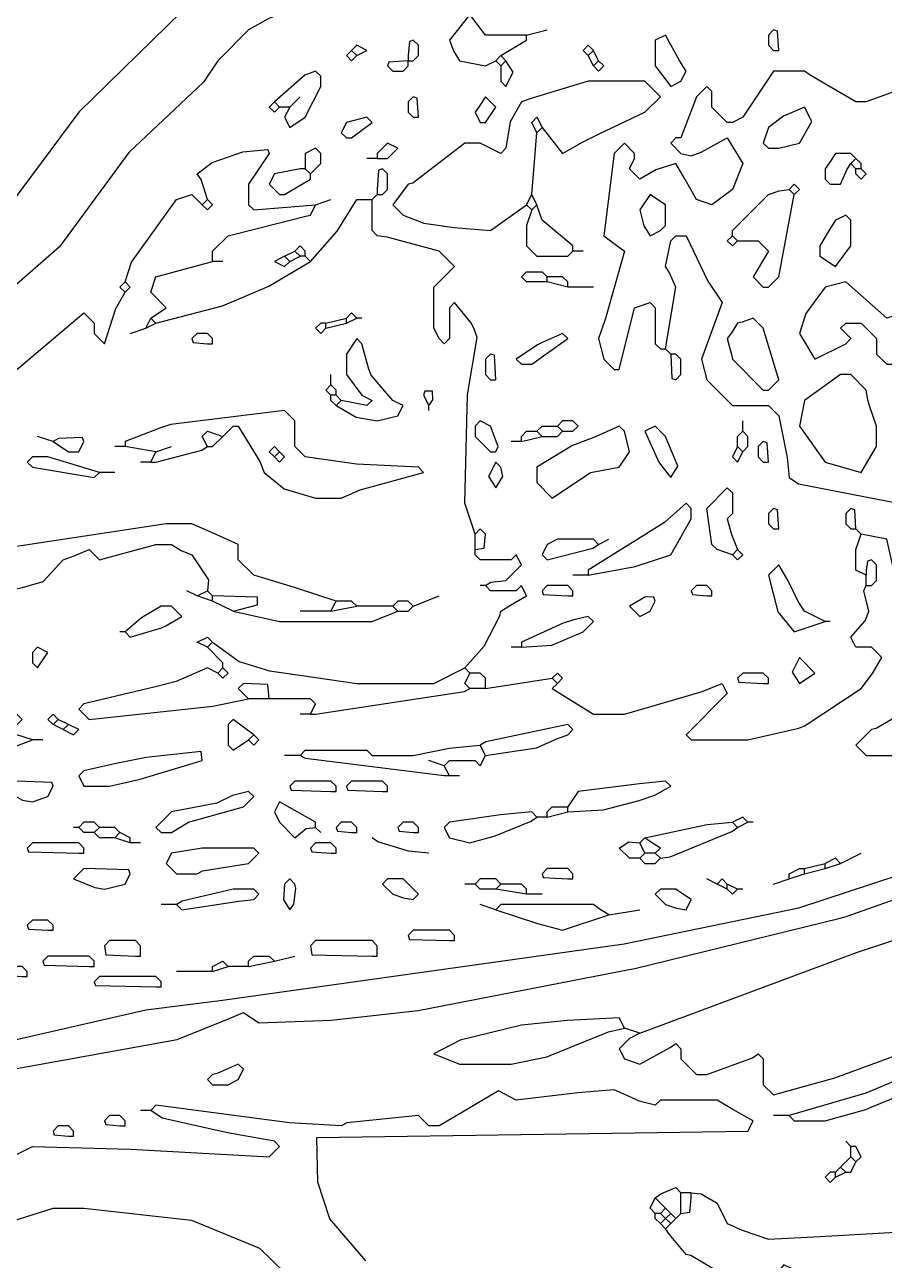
# Model space of a CAD drawing. Extents: x 0.25 to 2.48, y 0.03 to 1.97.
# Drawn here: x 1.259 to 1.683, y 0.739 to 1.349 of the extents above; entities that cross this region are included whole.
import ezdxf

# ---------------------------------------------------------------- set-up
doc = ezdxf.new("R2010")
doc.units = 0
doc.layers.get('0').update_dxf_attribs({"linetype": 'CONTINUOUS'})

msp = doc.modelspace()

# ---------------------------------------------------------------- linework, layer by layer
at = {"color": 7, "linetype": 'CONTINUOUS'}
for points in [[(1.707388, 1.671066), (1.651, 1.60528), (1.64338, 1.59766), (1.630426, 1.590548), (1.488831, 1.490394), (1.37668, 1.39954), (1.376094, 1.397391), (1.36144, 1.37668), (1.350823, 1.36967), (1.28524, 1.30556), (1.252806, 1.261989), (1.00838, 1.04648)], [(1.731648, 1.649035), (1.6637, 1.57226), (1.599809, 1.529666), (1.579489, 1.516966), (1.5367, 1.48844), (1.51892, 1.46812), (1.513586, 1.466088), (1.506611, 1.462454), (1.4351, 1.40716), (1.4351, 1.40462), (1.4097, 1.38684), (1.397, 1.37414), (1.3843, 1.35382), (1.378966, 1.351788), (1.36906, 1.3462), (1.35382, 1.33096), (1.34681, 1.320343), (1.31003, 1.285697), (1.27569, 1.239063), (1.117209, 1.100406), (1.04342, 1.036945), (0.990991, 0.982394)], [(1.50622, 1.34366), (1.4859, 1.34366), (1.47828, 1.35382), (1.46812, 1.34112), (1.470152, 1.335786), (1.4732, 1.33096), (1.4859, 1.32842), (1.49098, 1.33096)], [(1.49352, 1.3335), (1.50622, 1.34112), (1.50622, 1.34366)], [(1.50622, 1.34366), (1.51638, 1.3462)], [(1.57734, 1.31826), (1.58242, 1.3208), (1.58496, 1.32588), (1.581912, 1.330706), (1.5748, 1.34366), (1.56972, 1.34112), (1.56972, 1.32842), (1.57734, 1.31826)], [(1.63068, 1.33604), (1.630045, 1.345565), (1.62814, 1.3462), (1.6256, 1.34366), (1.6256, 1.33858), (1.62814, 1.33604), (1.63068, 1.33604)], [(1.41986, 1.33604), (1.41732, 1.3335), (1.41986, 1.33096), (1.4224, 1.3335)], [(1.4224, 1.3335), (1.42748, 1.33604), (1.4224, 1.33858), (1.41986, 1.33604)], [(1.4224, 1.3335), (1.41986, 1.33604)], [(1.4478, 1.33096), (1.45034, 1.33096), (1.45288, 1.3335), (1.45288, 1.33858), (1.45034, 1.34112), (1.448435, 1.340485), (1.4478, 1.3335), (1.4478, 1.33096)], [(1.5367, 1.3335), (1.53416, 1.33604), (1.5367, 1.33858), (1.53924, 1.33604)], [(1.5367, 1.3335), (1.53924, 1.33604)], [(1.54178, 1.33096), (1.53924, 1.33604)], [(1.4478, 1.33096), (1.438275, 1.330325), (1.43764, 1.32842), (1.44018, 1.32588), (1.44526, 1.32588), (1.4478, 1.32842), (1.4478, 1.33096)], [(1.49098, 1.33096), (1.49352, 1.3335)], [(1.49352, 1.32842), (1.49098, 1.33096)], [(1.49606, 1.33096), (1.49352, 1.3335)], [(1.49352, 1.32842), (1.49606, 1.33096)], [(1.49352, 1.32842), (1.49352, 1.3208), (1.49606, 1.31826), (1.499616, 1.325372), (1.49606, 1.33096)], [(1.53924, 1.32842), (1.5367, 1.3335)], [(1.53924, 1.32842), (1.54178, 1.33096)], [(1.53924, 1.32842), (1.54178, 1.32588), (1.54432, 1.32842), (1.54178, 1.33096)], [(1.38938, 1.3081), (1.38684, 1.30302), (1.38938, 1.29794), (1.397, 1.30302), (1.40462, 1.31826), (1.40462, 1.32334), (1.40208, 1.32588), (1.396746, 1.323848), (1.38176, 1.31064)], [(1.7018, 1.3208), (1.67386, 1.31064), (1.66878, 1.31064), (1.646174, 1.323848), (1.64338, 1.32588), (1.62814, 1.32588), (1.6129, 1.30302), (1.60782, 1.30048), (1.60528, 1.30048), (1.59766, 1.3081), (1.59766, 1.31572), (1.59512, 1.31826), (1.59004, 1.31318), (1.58242, 1.29286), (1.57988, 1.29286), (1.57734, 1.29032), (1.58242, 1.28524), (1.5875, 1.28397), (1.592326, 1.285748), (1.60528, 1.29286), (1.6129, 1.28016), (1.60782, 1.26746), (1.59766, 1.25984), (1.59004, 1.26238), (1.584452, 1.272286), (1.57988, 1.28016), (1.569974, 1.277112), (1.5621, 1.27254), (1.55702, 1.27762), (1.55956, 1.2827), (1.55956, 1.28524), (1.55448, 1.29032), (1.5494, 1.28524), (1.54432, 1.2446), (1.55448, 1.23698), (1.545216, 1.203736), (1.54178, 1.1938), (1.54432, 1.18364), (1.5494, 1.17856), (1.55194, 1.17856), (1.55956, 1.20904), (1.56718, 1.21158), (1.56972, 1.20904), (1.56972, 1.19126), (1.57226, 1.18872), (1.5748, 1.18872)], [(1.51384, 1.29794), (1.524, 1.28524), (1.533906, 1.290828), (1.542034, 1.294892), (1.56464, 1.30556), (1.57226, 1.31318), (1.56464, 1.3208), (1.5367, 1.3208), (1.509014, 1.312418), (1.50368, 1.31064), (1.498092, 1.300734), (1.49606, 1.28778), (1.49352, 1.28524), (1.48336, 1.29032), (1.47574, 1.29032), (1.450086, 1.270508), (1.4478, 1.27), (1.44018, 1.25984), (1.44526, 1.25476), (1.455572, 1.250747), (1.470508, 1.248613), (1.48844, 1.24714), (1.50622, 1.25984)], [(1.38938, 1.3081), (1.39446, 1.31318)], [(1.45288, 1.30302), (1.452245, 1.312545), (1.45034, 1.31318), (1.4478, 1.31064), (1.4478, 1.30556), (1.45034, 1.30302), (1.45288, 1.30302)], [(1.4859, 1.30048), (1.49098, 1.3081), (1.4859, 1.31318), (1.482852, 1.308354), (1.48082, 1.30556), (1.48336, 1.30048), (1.4859, 1.30048)], [(1.38176, 1.31064), (1.37922, 1.3081), (1.38176, 1.30556), (1.3843, 1.3081)], [(1.3843, 1.3081), (1.38176, 1.31064)], [(1.38938, 1.3081), (1.3843, 1.3081)], [(1.63068, 1.28778), (1.64084, 1.29032), (1.646936, 1.300988), (1.64338, 1.3081), (1.632966, 1.303528), (1.6256, 1.29794), (1.62306, 1.29032), (1.6256, 1.28778), (1.63068, 1.28778)], [(1.41986, 1.29286), (1.43002, 1.30048), (1.42748, 1.30302), (1.41732, 1.30048), (1.41478, 1.2954), (1.41732, 1.29286), (1.41986, 1.29286)], [(1.5113, 1.2954), (1.50876, 1.30048), (1.5113, 1.30302), (1.51384, 1.29794)], [(1.50876, 1.26492), (1.5113, 1.2954)], [(1.5113, 1.2954), (1.51384, 1.29794)], [(1.34874, 1.26238), (1.345692, 1.272286), (1.34366, 1.27508), (1.351026, 1.280668), (1.366266, 1.286002), (1.378585, 1.287145), (1.37922, 1.28524), (1.36906, 1.27), (1.36906, 1.25984), (1.3716, 1.2573), (1.40208, 1.25984)], [(1.39954, 1.27508), (1.40462, 1.28016), (1.40462, 1.28524), (1.40208, 1.28778), (1.397, 1.28524), (1.397, 1.27762)], [(1.43256, 1.2827), (1.4351, 1.2827), (1.43764, 1.2827), (1.44272, 1.28778), (1.43764, 1.29032), (1.43256, 1.28524), (1.43256, 1.2827)], [(1.43256, 1.2827), (1.42748, 1.2827)], [(1.66878, 1.2827), (1.66624, 1.28524), (1.65862, 1.28524), (1.655572, 1.280414), (1.65354, 1.27762), (1.65354, 1.27254), (1.65608, 1.27), (1.66116, 1.27), (1.664462, 1.277366), (1.66624, 1.28016)], [(1.66624, 1.28016), (1.66878, 1.2827)], [(1.67132, 1.28016), (1.66878, 1.2827)], [(1.397, 1.27762), (1.39446, 1.27762), (1.38176, 1.27508), (1.37922, 1.27), (1.3843, 1.26492), (1.38684, 1.26492), (1.39954, 1.27254), (1.39954, 1.27508)], [(1.39954, 1.27508), (1.397, 1.27762)], [(1.43256, 1.26492), (1.4351, 1.26492), (1.43764, 1.26746), (1.43764, 1.27508), (1.4351, 1.27762), (1.433195, 1.276985), (1.43256, 1.26746), (1.43256, 1.26492)], [(1.66878, 1.27762), (1.66624, 1.28016)], [(1.67132, 1.27762), (1.66878, 1.27762)], [(1.66878, 1.27508), (1.66878, 1.27762)], [(1.66878, 1.27508), (1.67132, 1.27254), (1.67386, 1.27508), (1.67132, 1.27762)], [(1.67132, 1.27762), (1.67132, 1.28016)], [(1.6383, 1.26492), (1.64084, 1.26746), (1.6383, 1.27), (1.63576, 1.26746)], [(1.3081, 1.22174), (1.311226, 1.231509), (1.3335, 1.26238), (1.34112, 1.26492), (1.3462, 1.25984)], [(1.43002, 1.26238), (1.43256, 1.26492)], [(1.50622, 1.25984), (1.50876, 1.26492)], [(1.5113, 1.25984), (1.50876, 1.26492)], [(1.56718, 1.2446), (1.57226, 1.24714), (1.5748, 1.24968), (1.5748, 1.25984), (1.569974, 1.262888), (1.56718, 1.26492), (1.5621, 1.2573), (1.564132, 1.249426), (1.56718, 1.2446)], [(1.60782, 1.2446), (1.60782, 1.24714), (1.6256, 1.26492), (1.630934, 1.266698), (1.63576, 1.26746)], [(1.61036, 1.24206), (1.62052, 1.24206), (1.6256, 1.23698), (1.61798, 1.22428), (1.62306, 1.2192), (1.6256, 1.2192), (1.63068, 1.22428), (1.6383, 1.26492)], [(1.6383, 1.26492), (1.63576, 1.26746)], [(1.3462, 1.25984), (1.34874, 1.26238)], [(1.3462, 1.25984), (1.34874, 1.2573), (1.35128, 1.25984), (1.34874, 1.26238)], [(1.35128, 1.2319), (1.35128, 1.23444), (1.35128, 1.23698), (1.3589, 1.2446), (1.397254, 1.254252), (1.39954, 1.25476), (1.40208, 1.25984)], [(1.39954, 1.2319), (1.412748, 1.246886), (1.4224, 1.26238), (1.43002, 1.26238)], [(1.40208, 1.25984), (1.4097, 1.26238)], [(1.48082, 1.09728), (1.47574, 1.11252), (1.477148, 1.165973), (1.481836, 1.194308), (1.480312, 1.198626), (1.478788, 1.201674), (1.47066, 1.21158), (1.46812, 1.20904), (1.46812, 1.1938), (1.46558, 1.19126), (1.46304, 1.1938), (1.4605, 1.19888), (1.4605, 1.2192), (1.47066, 1.22936), (1.46304, 1.23698), (1.437386, 1.243838), (1.43256, 1.2446), (1.43002, 1.24714), (1.43002, 1.26238)], [(1.50876, 1.2573), (1.50622, 1.25984)], [(1.50876, 1.2573), (1.50622, 1.24968), (1.50622, 1.23952), (1.5113, 1.23444), (1.52654, 1.23444), (1.52908, 1.23698)], [(1.50876, 1.2573), (1.5113, 1.25984)], [(1.52908, 1.23698), (1.52908, 1.23952), (1.51384, 1.25222), (1.5113, 1.25984)], [(1.65862, 1.22936), (1.66624, 1.23952), (1.66624, 1.25222), (1.6637, 1.25476), (1.65862, 1.25222), (1.655572, 1.247394), (1.651, 1.23952), (1.651, 1.23444), (1.65862, 1.22936)], [(1.5748, 1.18872), (1.57988, 1.2192), (1.576578, 1.226566), (1.5748, 1.22936), (1.57734, 1.24206), (1.57988, 1.2446), (1.58496, 1.2446), (1.595706, 1.222131), (1.60274, 1.21158), (1.59258, 1.18364), (1.59512, 1.17348), (1.60782, 1.16078), (1.6256, 1.16078), (1.63068, 1.1557), (1.634783, 1.135185), (1.63576, 1.12522), (1.640449, 1.122094), (1.693926, 1.111758)], [(1.60782, 1.2446), (1.60528, 1.24206), (1.60782, 1.23952), (1.61036, 1.24206)], [(1.61036, 1.24206), (1.60782, 1.2446)], [(1.397, 1.23698), (1.39446, 1.23952), (1.39192, 1.23698)], [(1.38684, 1.23444), (1.38176, 1.2319), (1.38684, 1.22936), (1.38938, 1.2319)], [(1.38684, 1.23444), (1.39192, 1.23698)], [(1.38938, 1.2319), (1.38684, 1.23444)], [(1.38938, 1.2319), (1.39446, 1.23444)], [(1.39446, 1.23444), (1.39192, 1.23698)], [(1.397, 1.23444), (1.39446, 1.23444)], [(1.397, 1.23444), (1.397, 1.23698)], [(1.39954, 1.2319), (1.397, 1.23444)], [(1.53416, 1.23698), (1.52908, 1.23698)], [(1.3208, 1.20396), (1.32842, 1.20904), (1.3208, 1.21666), (1.32334, 1.22428), (1.35128, 1.2319)], [(1.32334, 1.20142), (1.356136, 1.209936), (1.378966, 1.219708), (1.39954, 1.2319)], [(1.35636, 1.2319), (1.35128, 1.2319)], [(1.51638, 1.22174), (1.50622, 1.22174), (1.50368, 1.22428), (1.50622, 1.22682), (1.51384, 1.22682), (1.51638, 1.22428)], [(1.3081, 1.21666), (1.30556, 1.2192), (1.3081, 1.22174)], [(1.3081, 1.21666), (1.31064, 1.2192), (1.3081, 1.22174)], [(1.51638, 1.22174), (1.51638, 1.22428)], [(1.52654, 1.2192), (1.52654, 1.22174), (1.524, 1.22428), (1.51638, 1.22428)], [(1.52654, 1.2192), (1.51638, 1.22174)], [(1.6891, 1.1811), (1.699036, 1.184536), (1.71196, 1.19126), (1.7145, 1.20142), (1.70688, 1.21158), (1.701546, 1.209548), (1.68402, 1.20396), (1.6637, 1.22174), (1.65354, 1.2192), (1.643966, 1.206109), (1.64084, 1.19634), (1.64846, 1.18364), (1.6637, 1.19126), (1.66624, 1.1938), (1.66116, 1.19888), (1.6637, 1.20142), (1.67132, 1.20142), (1.67894, 1.1938), (1.67894, 1.18618), (1.68402, 1.1811), (1.6891, 1.1811)], [(1.07442, 1.00838), (1.07696, 1.00838), (1.09982, 1.03124), (1.119632, 1.056894), (1.120648, 1.058926), (1.12522, 1.0668), (1.130554, 1.068832), (1.13792, 1.07188), (1.17602, 1.11252), (1.22988, 1.157615), (1.28778, 1.2065), (1.29286, 1.20142), (1.29286, 1.19634), (1.29794, 1.19126), (1.303606, 1.208649), (1.3081, 1.21666)], [(1.53924, 1.2192), (1.52654, 1.2192)], [(1.31826, 1.19888), (1.3208, 1.20396)], [(1.32334, 1.20142), (1.3208, 1.20396)], [(1.40716, 1.20142), (1.41732, 1.20396)], [(1.4224, 1.20396), (1.41986, 1.2065), (1.41732, 1.20396)], [(1.41732, 1.20142), (1.41732, 1.20396)], [(1.41732, 1.20142), (1.4224, 1.20396)], [(1.42494, 1.20396), (1.4224, 1.20396)], [(1.6256, 1.1684), (1.63068, 1.17348), (1.62306, 1.19888), (1.61798, 1.20396), (1.612646, 1.201928), (1.61036, 1.20142), (1.607312, 1.196594), (1.60528, 1.1938), (1.607312, 1.185926), (1.60782, 1.18364), (1.62306, 1.1684), (1.6256, 1.1684)], [(1.31064, 1.19634), (1.31826, 1.19888)], [(1.31826, 1.19888), (1.32334, 1.20142)], [(1.35128, 1.19126), (1.35128, 1.1938), (1.34874, 1.19634), (1.34366, 1.19634), (1.34112, 1.1938), (1.341755, 1.191895), (1.34874, 1.19126), (1.35128, 1.19126)], [(1.40716, 1.20142), (1.40462, 1.20142), (1.40208, 1.19888), (1.40462, 1.19634), (1.40716, 1.19888)], [(1.40716, 1.19888), (1.40716, 1.20142)], [(1.40716, 1.19888), (1.41732, 1.20142)], [(1.50876, 1.1811), (1.52654, 1.1938), (1.524, 1.19634), (1.513586, 1.191768), (1.511554, 1.190752), (1.50114, 1.18364), (1.50368, 1.1811), (1.50876, 1.1811)], [(1.41224, 1.16078), (1.422146, 1.154938), (1.43256, 1.15316), (1.44272, 1.1557), (1.44526, 1.16078), (1.44018, 1.16332), (1.429512, 1.175766), (1.428376, 1.178784), (1.42494, 1.19126), (1.4224, 1.1938), (1.41732, 1.18618), (1.41732, 1.17602), (1.42494, 1.16586), (1.43002, 1.16332), (1.42748, 1.16078), (1.41478, 1.16332)], [(1.49098, 1.17348), (1.490345, 1.185545), (1.48844, 1.18618), (1.4859, 1.18364), (1.4859, 1.17602), (1.48844, 1.17348), (1.49098, 1.17348)], [(1.57734, 1.18618), (1.5748, 1.18872)], [(1.57734, 1.18618), (1.577975, 1.174115), (1.57988, 1.17348), (1.58242, 1.17602), (1.58242, 1.18364), (1.57988, 1.18618), (1.57734, 1.18618)], [(1.4097, 1.17094), (1.4097, 1.17602)], [(1.67132, 1.12776), (1.67894, 1.14046), (1.67894, 1.15062), (1.675504, 1.160556), (1.674622, 1.163574), (1.67386, 1.1684), (1.66624, 1.17602), (1.66116, 1.17602), (1.64338, 1.16332), (1.64084, 1.15062), (1.65354, 1.13284), (1.67132, 1.12776)], [(1.4097, 1.16586), (1.40716, 1.1684), (1.4097, 1.17094)], [(1.41224, 1.1684), (1.4097, 1.17094)], [(1.41224, 1.16586), (1.4097, 1.16586)], [(1.4097, 1.16332), (1.4097, 1.16586)], [(1.41224, 1.16586), (1.41224, 1.1684)], [(1.41478, 1.16332), (1.41224, 1.16586)], [(1.45796, 1.16078), (1.459992, 1.163574), (1.459865, 1.167765), (1.456055, 1.167765), (1.45542, 1.16586), (1.45796, 1.16078)], [(1.41224, 1.16078), (1.4097, 1.16332)], [(1.41224, 1.16078), (1.41478, 1.16332)], [(1.45796, 1.15824), (1.45796, 1.16078)], [(1.35636, 1.14554), (1.36144, 1.15062), (1.36398, 1.15062), (1.374648, 1.133094), (1.37668, 1.12776), (1.386586, 1.119632), (1.40208, 1.11506), (1.41478, 1.11506), (1.424178, 1.119124), (1.45542, 1.12776), (1.45288, 1.1303), (1.422248, 1.131773), (1.397, 1.13538), (1.39192, 1.14046), (1.39192, 1.15316), (1.38684, 1.15824), (1.330706, 1.151382), (1.326134, 1.149858), (1.3081, 1.143), (1.3081, 1.14046)], [(1.49098, 1.13792), (1.49225, 1.14046), (1.48844, 1.15062), (1.48336, 1.15316), (1.48082, 1.15062), (1.48082, 1.14554), (1.48844, 1.13792), (1.49098, 1.13792)], [(1.524, 1.14808), (1.52908, 1.14808), (1.53162, 1.15062), (1.52908, 1.15316), (1.524, 1.15316), (1.52146, 1.15062)], [(1.6129, 1.14808), (1.6129, 1.15316)], [(1.34874, 1.14046), (1.3462, 1.14554), (1.34874, 1.14808), (1.35636, 1.14554)], [(1.50368, 1.143), (1.50368, 1.14554), (1.50622, 1.14808), (1.5113, 1.14808)], [(1.5113, 1.14808), (1.51384, 1.15062), (1.52146, 1.15062)], [(1.51892, 1.11506), (1.537751, 1.127672), (1.55194, 1.1303), (1.55702, 1.13792), (1.55448, 1.14808), (1.55194, 1.15062), (1.539494, 1.145032), (1.528826, 1.140968), (1.5113, 1.1303), (1.5113, 1.12268), (1.51892, 1.11506)], [(1.51384, 1.14554), (1.5113, 1.14808)], [(1.51384, 1.14554), (1.52146, 1.14554), (1.524, 1.14808)], [(1.524, 1.14808), (1.52146, 1.15062)], [(1.57734, 1.12522), (1.580896, 1.130808), (1.5748, 1.14554), (1.56972, 1.15062), (1.56464, 1.14808), (1.571674, 1.132449), (1.57734, 1.12522)], [(1.61036, 1.14046), (1.61036, 1.14554), (1.6129, 1.14808)], [(1.6129, 1.13792), (1.61544, 1.14046), (1.61544, 1.14554), (1.6129, 1.14808)], [(1.27254, 1.143), (1.26492, 1.14554)], [(1.27254, 1.143), (1.28016, 1.13792), (1.28524, 1.13792), (1.28778, 1.143), (1.287145, 1.144905), (1.275275, 1.144563), (1.27254, 1.143)], [(1.34874, 1.14046), (1.35128, 1.14046), (1.35636, 1.14554)], [(1.50368, 1.143), (1.4986, 1.143)], [(1.50368, 1.143), (1.51384, 1.14554)], [(1.6256, 1.13284), (1.624965, 1.142365), (1.62306, 1.143), (1.62052, 1.14046), (1.62052, 1.13538), (1.62306, 1.13284), (1.6256, 1.13284)], [(1.2954, 1.12776), (1.27, 1.13538), (1.26238, 1.13538), (1.25984, 1.13284), (1.26238, 1.1303), (1.29286, 1.12522), (1.2954, 1.12776)], [(1.3081, 1.14046), (1.30302, 1.14046)], [(1.32334, 1.13792), (1.3081, 1.14046)], [(1.3208, 1.13284), (1.32334, 1.13284), (1.345946, 1.138682), (1.34874, 1.14046)], [(1.3208, 1.13284), (1.32334, 1.13792)], [(1.32334, 1.13792), (1.33096, 1.14046)], [(1.38176, 1.13538), (1.37922, 1.13792), (1.38176, 1.14046), (1.3843, 1.13792)], [(1.38176, 1.13538), (1.3843, 1.13792)], [(1.38176, 1.13538), (1.3843, 1.13284), (1.38684, 1.13538), (1.3843, 1.13792)], [(1.61036, 1.14046), (1.60782, 1.13538), (1.61036, 1.13284), (1.6129, 1.13792)], [(1.6129, 1.13792), (1.61036, 1.14046)], [(1.3208, 1.13284), (1.31572, 1.13284)], [(1.49098, 1.12014), (1.494536, 1.125728), (1.49352, 1.1303), (1.49098, 1.13284), (1.487424, 1.125728), (1.49098, 1.12014)], [(1.30302, 1.12776), (1.2954, 1.12776)], [(1.60782, 1.08712), (1.6002, 1.08966), (1.59766, 1.0922), (1.59512, 1.10998), (1.60528, 1.12014), (1.60782, 1.1176), (1.60782, 1.10744), (1.60528, 1.1049), (1.607312, 1.097026), (1.61036, 1.08966)], [(1.5367, 1.07696), (1.559814, 1.081278), (1.57734, 1.08712), (1.5875, 1.1049), (1.5875, 1.10998), (1.58496, 1.11252), (1.574304, 1.10298), (1.5367, 1.0795), (1.5367, 1.07696)], [(1.41224, 1.06426), (1.391696, 1.070984), (1.3716, 1.07696), (1.36398, 1.08458), (1.36398, 1.0922), (1.356614, 1.095502), (1.351534, 1.097788), (1.34112, 1.10236), (1.32842, 1.10236), (1.237059, 1.08848), (1.2065, 1.08712), (1.19126, 1.1049), (1.18618, 1.10236), (1.18364, 1.09728)], [(1.63068, 1.09982), (1.630045, 1.109345), (1.62814, 1.10998), (1.6256, 1.10744), (1.6256, 1.10236), (1.62814, 1.09982), (1.63068, 1.09982)], [(1.66878, 1.09982), (1.668145, 1.109345), (1.66624, 1.10998), (1.6637, 1.10744), (1.6637, 1.10236), (1.66624, 1.09982), (1.66878, 1.09982)], [(1.48082, 1.08966), (1.485265, 1.090295), (1.4859, 1.09728), (1.48336, 1.09982), (1.48082, 1.09728)], [(1.67132, 1.09728), (1.66878, 1.09982)], [(1.21412, 1.06426), (1.21666, 1.06172), (1.22682, 1.06172), (1.23952, 1.06934), (1.23952, 1.07442), (1.24206, 1.07696), (1.24968, 1.06934), (1.257524, 1.070984), (1.267714, 1.073912), (1.27762, 1.08458), (1.282954, 1.086612), (1.29032, 1.08966), (1.2954, 1.08458), (1.32334, 1.0922), (1.33096, 1.0922), (1.335786, 1.089152), (1.34112, 1.08712), (1.349248, 1.074674), (1.34874, 1.06934)], [(1.48082, 1.08966), (1.48082, 1.09728)], [(1.54178, 1.0922), (1.53924, 1.09474), (1.52146, 1.09474), (1.51638, 1.0922), (1.51384, 1.08712), (1.51638, 1.08458), (1.538986, 1.090422), (1.54178, 1.0922)], [(1.54178, 1.0922), (1.54686, 1.09474)], [(1.67386, 1.07696), (1.66878, 1.0795), (1.66878, 1.08966), (1.67132, 1.09728)], [(1.69926, 1.04648), (1.69672, 1.04648), (1.693672, 1.051306), (1.68402, 1.09474), (1.67132, 1.09728)], [(1.48082, 1.08712), (1.48082, 1.08966)], [(1.4859, 1.07188), (1.488664, 1.073524), (1.49606, 1.07442), (1.50368, 1.08204), (1.50114, 1.08712), (1.4986, 1.08458), (1.48336, 1.08458), (1.48082, 1.08712)], [(1.60782, 1.08712), (1.61036, 1.08966)], [(1.60782, 1.08712), (1.61036, 1.08458), (1.6129, 1.08712), (1.61036, 1.08966)], [(1.65354, 1.0541), (1.64338, 1.05918), (1.640332, 1.064006), (1.635252, 1.074166), (1.63068, 1.08204), (1.6256, 1.07696), (1.630172, 1.058926), (1.6383, 1.04902), (1.65354, 1.0541)], [(1.67386, 1.07188), (1.6764, 1.07188), (1.67894, 1.07442), (1.67894, 1.08204), (1.6764, 1.08458), (1.674495, 1.083945), (1.67386, 1.0795), (1.67386, 1.07696)], [(1.5367, 1.07696), (1.52908, 1.07696)], [(1.67386, 1.07188), (1.67386, 1.07696)], [(1.34366, 1.0668), (1.33858, 1.06934)], [(1.34366, 1.0668), (1.34874, 1.06934)], [(1.35128, 1.0668), (1.34874, 1.06934)], [(1.47574, 1.03124), (1.48528, 1.041896), (1.493012, 1.056894), (1.49352, 1.05918), (1.498346, 1.062228), (1.50622, 1.0668), (1.50368, 1.07188), (1.50114, 1.06934), (1.48844, 1.06934), (1.4859, 1.07188)], [(1.4859, 1.07188), (1.48336, 1.07188)], [(1.52908, 1.0668), (1.52908, 1.06934), (1.52654, 1.07188), (1.51638, 1.07188), (1.51384, 1.06934), (1.514475, 1.067435), (1.52654, 1.0668), (1.52908, 1.0668)], [(1.52146, 1.02362), (1.51892, 1.02108), (1.53924, 1.00838), (1.55448, 1.00838), (1.592356, 1.019436), (1.60274, 1.02362), (1.60528, 1.01854), (1.58496, 0.99822), (1.5875, 0.99568), (1.61544, 0.99568), (1.640586, 1.001522), (1.643634, 1.002792), (1.67132, 1.02108), (1.676908, 1.028446), (1.68148, 1.03632), (1.6764, 1.0414), (1.66878, 1.0414), (1.66624, 1.04648), (1.67325, 1.054557), (1.67513, 1.05918), (1.67259, 1.06934), (1.67386, 1.07188)], [(1.59766, 1.0668), (1.59766, 1.06934), (1.59512, 1.07188), (1.59004, 1.07188), (1.5875, 1.06934), (1.588135, 1.067435), (1.59512, 1.0668), (1.59766, 1.0668)], [(1.3081, 1.04902), (1.31064, 1.04648), (1.326134, 1.051052), (1.328166, 1.052068), (1.33604, 1.05664), (1.33096, 1.06172), (1.32588, 1.06172), (1.316177, 1.05603), (1.3081, 1.04902)], [(1.35128, 1.06426), (1.34366, 1.0668)], [(1.35128, 1.06426), (1.35128, 1.0668)], [(1.36144, 1.05918), (1.373505, 1.062355), (1.373505, 1.066165), (1.35128, 1.0668)], [(1.36144, 1.05918), (1.35128, 1.06426)], [(1.4097, 1.05918), (1.41224, 1.06426)], [(1.4097, 1.05918), (1.4224, 1.06172)], [(1.4224, 1.06172), (1.41986, 1.06426), (1.41224, 1.06426)], [(1.44018, 1.06172), (1.4224, 1.06172)], [(1.45034, 1.06172), (1.4478, 1.06426), (1.44272, 1.06426), (1.44018, 1.06172)], [(1.44272, 1.05918), (1.44018, 1.06172)], [(1.44272, 1.05918), (1.4478, 1.05918), (1.45034, 1.06172)], [(1.45034, 1.06172), (1.46304, 1.0668)], [(1.5621, 1.05664), (1.56718, 1.05918), (1.56972, 1.06426), (1.569085, 1.066165), (1.564894, 1.066292), (1.55702, 1.06172), (1.5621, 1.05664)], [(1.36144, 1.05918), (1.3843, 1.0541), (1.43002, 1.0541), (1.44272, 1.05918)], [(1.4097, 1.05918), (1.39446, 1.05918)], [(1.50368, 1.0414), (1.518748, 1.04243), (1.53416, 1.04902), (1.53924, 1.0541), (1.5367, 1.05664), (1.528826, 1.054862), (1.524254, 1.053338), (1.50368, 1.04394), (1.50368, 1.0414)], [(1.65608, 1.0541), (1.65354, 1.0541)], [(1.3081, 1.04902), (1.30556, 1.04902)], [(1.34874, 1.0414), (1.34366, 1.04394), (1.34874, 1.04648), (1.35128, 1.04394)], [(1.34874, 1.0414), (1.35128, 1.04394)], [(1.35128, 1.04394), (1.364476, 1.0344), (1.379372, 1.029767), (1.394308, 1.027633), (1.4224, 1.02362), (1.4605, 1.02362), (1.47574, 1.03124)], [(1.26492, 1.03124), (1.27, 1.03886), (1.26492, 1.0414), (1.26238, 1.03886), (1.26238, 1.03378), (1.26492, 1.03124)], [(1.35636, 1.03124), (1.35636, 1.03378), (1.34874, 1.0414)], [(1.50368, 1.0414), (1.4986, 1.0414)], [(1.35382, 1.0287), (1.34874, 1.03124), (1.333276, 1.024516), (1.323116, 1.021976), (1.28778, 1.01346), (1.28524, 1.01092), (1.29032, 1.00584), (1.351432, 1.012393), (1.36906, 1.016)], [(1.35382, 1.0287), (1.35636, 1.03124)], [(1.35382, 1.0287), (1.35636, 1.02616), (1.3589, 1.0287), (1.35636, 1.03124)], [(1.47828, 1.0287), (1.47574, 1.03124)], [(1.64084, 1.02362), (1.64846, 1.0287), (1.64084, 1.03632), (1.637284, 1.029208), (1.64084, 1.02362)], [(1.47828, 1.02108), (1.47574, 1.02362), (1.47828, 1.0287)], [(1.4859, 1.02108), (1.4859, 1.02616), (1.48336, 1.0287), (1.47828, 1.0287)], [(1.4859, 1.02108), (1.51892, 1.02616)], [(1.52146, 1.02362), (1.524, 1.02616), (1.52146, 1.0287), (1.51892, 1.02616)], [(1.52146, 1.02362), (1.51892, 1.02616)], [(1.6256, 1.02362), (1.6256, 1.02616), (1.62306, 1.0287), (1.6129, 1.0287), (1.61036, 1.02616), (1.610995, 1.024255), (1.62306, 1.02362), (1.6256, 1.02362)], [(1.69164, 0.98806), (1.709674, 1.000252), (1.72974, 1.00838), (1.740408, 1.020826), (1.74244, 1.02362), (1.7399, 1.02616), (1.7272, 1.02616), (1.717264, 1.022724), (1.707271, 1.017954), (1.678686, 1.001268), (1.6764, 1.00076), (1.66878, 0.99314), (1.67386, 0.98806), (1.69164, 0.98806)], [(1.37922, 1.016), (1.378585, 1.022985), (1.36652, 1.02362), (1.36398, 1.02108), (1.36906, 1.016)], [(1.39954, 1.00838), (1.40208, 1.00838), (1.475568, 1.01957), (1.47828, 1.02108)], [(1.4859, 1.02108), (1.47828, 1.02108)], [(1.37922, 1.016), (1.36906, 1.016)], [(1.39954, 1.00838), (1.40208, 1.01346), (1.39954, 1.016), (1.37922, 1.016)], [(1.26238, 0.99568), (1.25476, 0.99822), (1.25222, 1.00076), (1.2573, 1.00584), (1.25476, 1.00838), (1.246916, 1.006736), (1.239744, 1.004944), (1.22936, 1.00076), (1.22936, 0.99822)], [(1.27254, 1.0033), (1.27, 1.00584), (1.27254, 1.00838), (1.27508, 1.00584)], [(1.39954, 1.00838), (1.39446, 1.00838)], [(1.27254, 1.0033), (1.27508, 1.00584)], [(1.27762, 1.00076), (1.27254, 1.0033)], [(1.28016, 1.0033), (1.27508, 1.00584)], [(1.27762, 1.00076), (1.28016, 1.0033)], [(1.27762, 1.00076), (1.2827, 0.99822), (1.28524, 1.00076), (1.28016, 1.0033)], [(1.3716, 0.99822), (1.36144, 1.00584), (1.3589, 1.0033), (1.3589, 0.99314), (1.36144, 0.9906), (1.36906, 0.99568)], [(1.4859, 0.98806), (1.511187, 0.991732), (1.521206, 0.996188), (1.52654, 0.99822), (1.52908, 1.00076), (1.52654, 1.0033), (1.486124, 0.994784), (1.48336, 0.99314)], [(1.22936, 0.99822), (1.23698, 0.99822), (1.23952, 0.99314), (1.23698, 0.9906), (1.24206, 0.98806), (1.26238, 0.99568)], [(1.26746, 0.99568), (1.26238, 0.99568)], [(1.36906, 0.99568), (1.3716, 0.99822)], [(1.36906, 0.99568), (1.3716, 0.99314), (1.37414, 0.99568), (1.3716, 0.99822)], [(1.30048, 0.97282), (1.315548, 0.97639), (1.3462, 0.98552), (1.345565, 0.989965), (1.318432, 0.98703), (1.302796, 0.983876), (1.28778, 0.98044), (1.28524, 0.9779), (1.28778, 0.97282), (1.30048, 0.97282)], [(1.39446, 0.98806), (1.397, 0.9906), (1.42748, 0.9906), (1.43002, 0.98806), (1.45034, 0.98806), (1.467968, 0.991667), (1.48336, 0.99314)], [(1.4859, 0.98806), (1.48336, 0.99314)], [(1.39446, 0.98806), (1.38684, 0.98806)], [(1.46812, 0.9779), (1.46558, 0.9779), (1.397172, 0.98655), (1.39446, 0.98806)], [(1.46558, 0.98298), (1.45796, 0.98552)], [(1.46558, 0.98298), (1.46812, 0.98552), (1.48082, 0.98552), (1.48336, 0.98298), (1.4859, 0.98806)], [(1.46812, 0.9779), (1.46558, 0.98298)], [(1.4732, 0.9779), (1.46812, 0.9779)], [(1.5621, 0.8509), (1.669034, 0.890778), (1.703883, 0.90231), (1.712417, 0.90871), (1.735074, 0.921512), (1.78308, 0.9525), (1.79324, 0.9779)], [(1.26238, 0.9652), (1.27, 0.96774), (1.27254, 0.97282), (1.271905, 0.974725), (1.25476, 0.97536), (1.24968, 0.97028), (1.257554, 0.965962), (1.26238, 0.9652)], [(1.33096, 0.94996), (1.339314, 0.955133), (1.36652, 0.96266), (1.3716, 0.96774), (1.36906, 0.97028), (1.361186, 0.968248), (1.353402, 0.964543), (1.33096, 0.96012), (1.32334, 0.9525), (1.32588, 0.94996), (1.33096, 0.94996)], [(1.41224, 0.97028), (1.41224, 0.97282), (1.4097, 0.97536), (1.39192, 0.97536), (1.38938, 0.97282), (1.390015, 0.970915), (1.4097, 0.97028), (1.41224, 0.97028)], [(1.43764, 0.97028), (1.43764, 0.97282), (1.4351, 0.97536), (1.41986, 0.97536), (1.41732, 0.97282), (1.417955, 0.970915), (1.4351, 0.97028), (1.43764, 0.97028)], [(1.52654, 0.96012), (1.544168, 0.961187), (1.561846, 0.965708), (1.569466, 0.968502), (1.57734, 0.97282), (1.5748, 0.97536), (1.561976, 0.973935), (1.53162, 0.97028), (1.52654, 0.96266)], [(1.40208, 0.95504), (1.3843, 0.9652), (1.38176, 0.96012), (1.3843, 0.95504), (1.39192, 0.94742), (1.397391, 0.951914), (1.40208, 0.9525)], [(1.5113, 0.95758), (1.50876, 0.96012), (1.493396, 0.958695), (1.46812, 0.95504), (1.46558, 0.9525), (1.46812, 0.94742), (1.47828, 0.94488), (1.490785, 0.948397), (1.508506, 0.955548), (1.5113, 0.95758)], [(1.51638, 0.95758), (1.5113, 0.95758)], [(1.51638, 0.95758), (1.51638, 0.96012), (1.51892, 0.96266), (1.52654, 0.96266)], [(1.51638, 0.95758), (1.52654, 0.96012)], [(1.52654, 0.96012), (1.52654, 0.96266)], [(1.61544, 0.95504), (1.6129, 0.95758), (1.60782, 0.95504)], [(1.28524, 0.9525), (1.2827, 0.9525)], [(1.2954, 0.9525), (1.29286, 0.95504), (1.28778, 0.95504), (1.28524, 0.9525)], [(1.29286, 0.94996), (1.28778, 0.94996), (1.28524, 0.9525)], [(1.29286, 0.94996), (1.2954, 0.9525)], [(1.30556, 0.94996), (1.30302, 0.9525), (1.2954, 0.9525)], [(1.40208, 0.9525), (1.40208, 0.95504)], [(1.40462, 0.94996), (1.40208, 0.9525)], [(1.4224, 0.94996), (1.4224, 0.9525), (1.41986, 0.95504), (1.41478, 0.95504), (1.41224, 0.9525), (1.412875, 0.950595), (1.41986, 0.94996), (1.4224, 0.94996)], [(1.45288, 0.94996), (1.45288, 0.9525), (1.45034, 0.95504), (1.44526, 0.95504), (1.44272, 0.9525), (1.443355, 0.950595), (1.45034, 0.94996), (1.45288, 0.94996)], [(1.56464, 0.94742), (1.595292, 0.95401), (1.60782, 0.95504)], [(1.57226, 0.93726), (1.577086, 0.938022), (1.607566, 0.950468), (1.61036, 0.9525)], [(1.61036, 0.9525), (1.60782, 0.95504)], [(1.61036, 0.9525), (1.61544, 0.95504)], [(1.61798, 0.95504), (1.61544, 0.95504)], [(1.15316, 0.81026), (1.206246, 0.833628), (1.239296, 0.844176), (1.249456, 0.846716), (1.318397, 0.862506), (1.356223, 0.867234), (1.554308, 0.89511), (1.640645, 0.912837), (1.701546, 0.932942), (1.7526, 0.94996)], [(1.1557, 0.80772), (1.168146, 0.811022), (1.216832, 0.82701), (1.244428, 0.83161), (1.333754, 0.847852), (1.359154, 0.858012), (1.36652, 0.86106), (1.37414, 0.85598), (1.409813, 0.857388), (1.452743, 0.862154), (1.556825, 0.882357), (1.559732, 0.88289), (1.660936, 0.907676), (1.663954, 0.908558), (1.696466, 0.919988), (1.699514, 0.921512), (1.752346, 0.945388), (1.75514, 0.94742)], [(1.30302, 0.94742), (1.2954, 0.94742), (1.29286, 0.94996)], [(1.30302, 0.94742), (1.30556, 0.94996)], [(1.31064, 0.94488), (1.30302, 0.94742)], [(1.31064, 0.94488), (1.31064, 0.94742), (1.30556, 0.94996)], [(1.45796, 0.9398), (1.447995, 0.940777), (1.432814, 0.945388), (1.43002, 0.94742)], [(1.5621, 0.93726), (1.55702, 0.93726), (1.55194, 0.94234), (1.556766, 0.945388), (1.5621, 0.94488)], [(1.5621, 0.94488), (1.56464, 0.94742)], [(1.56972, 0.9398), (1.57226, 0.94234), (1.567434, 0.945388), (1.56464, 0.94742)], [(1.28778, 0.9398), (1.28778, 0.94234), (1.28524, 0.94488), (1.26238, 0.94488), (1.25984, 0.94234), (1.260475, 0.940435), (1.28524, 0.9398), (1.28778, 0.9398)], [(1.31572, 0.94488), (1.31064, 0.94488)], [(1.34366, 0.92964), (1.346352, 0.931113), (1.36906, 0.93472), (1.37414, 0.9398), (1.3716, 0.94234), (1.3462, 0.94234), (1.33096, 0.9398), (1.32842, 0.93472), (1.3335, 0.92964), (1.34366, 0.92964)], [(1.41224, 0.9398), (1.41224, 0.94234), (1.4097, 0.94488), (1.40208, 0.94488), (1.39954, 0.94234), (1.400175, 0.940435), (1.4097, 0.9398), (1.41224, 0.9398)], [(1.56464, 0.9398), (1.5621, 0.94488)], [(1.5621, 0.93726), (1.56464, 0.9398)], [(1.56972, 0.9398), (1.56464, 0.9398)], [(1.57226, 0.93726), (1.56972, 0.9398)], [(1.66116, 0.93472), (1.67132, 0.9398)], [(1.5621, 0.93726), (1.56464, 0.93472), (1.56972, 0.93472), (1.57226, 0.93726)], [(1.64338, 0.93218), (1.65354, 0.93472)], [(1.66116, 0.93472), (1.65862, 0.93726), (1.65354, 0.93472)], [(1.65354, 0.93218), (1.65354, 0.93472)], [(1.65354, 0.93218), (1.66116, 0.93472)], [(1.29794, 0.92202), (1.3081, 0.92456), (1.31064, 0.92964), (1.310005, 0.931545), (1.28778, 0.93218), (1.2827, 0.9271), (1.293114, 0.922782), (1.29794, 0.92202)], [(1.38938, 0.91186), (1.391412, 0.914654), (1.392428, 0.922274), (1.39192, 0.92456), (1.38938, 0.9271), (1.38684, 0.92456), (1.386332, 0.916686), (1.38938, 0.91186)], [(1.45034, 0.91694), (1.45288, 0.91948), (1.44526, 0.9271), (1.43764, 0.9271), (1.4351, 0.92456), (1.44018, 0.91948), (1.445514, 0.917702), (1.45034, 0.91694)], [(1.49352, 0.92456), (1.49098, 0.9271), (1.48336, 0.9271), (1.48082, 0.92456)], [(1.52908, 0.9271), (1.52908, 0.92964), (1.52654, 0.93218), (1.51638, 0.93218), (1.51384, 0.92964), (1.514475, 0.927735), (1.52654, 0.9271), (1.52908, 0.9271)], [(1.6002, 0.92456), (1.59512, 0.9271)], [(1.60528, 0.92456), (1.60274, 0.9271), (1.6002, 0.92456)], [(1.62814, 0.92456), (1.63576, 0.9271)], [(1.63576, 0.9271), (1.63576, 0.92964), (1.64084, 0.93218), (1.64338, 0.93218)], [(1.63576, 0.9271), (1.64338, 0.92964)], [(1.64338, 0.92964), (1.64338, 0.93218)], [(1.64338, 0.92964), (1.65354, 0.93218)], [(1.3335, 0.9144), (1.33604, 0.91186), (1.364204, 0.916044), (1.3716, 0.91694), (1.37414, 0.91948), (1.3716, 0.92202), (1.36144, 0.92202), (1.336264, 0.916044), (1.3335, 0.9144)], [(1.48082, 0.92456), (1.47574, 0.92456)], [(1.49098, 0.92202), (1.48336, 0.92202), (1.48082, 0.92456)], [(1.49098, 0.92202), (1.49352, 0.92456)], [(1.50622, 0.91948), (1.49098, 0.92202)], [(1.50622, 0.91948), (1.50622, 0.92202), (1.50368, 0.92456), (1.49352, 0.92456)], [(1.58496, 0.91186), (1.5875, 0.91694), (1.582674, 0.919988), (1.57988, 0.92202), (1.57226, 0.92202), (1.56972, 0.91948), (1.5748, 0.9144), (1.580134, 0.912622), (1.58496, 0.91186)], [(1.60528, 0.92202), (1.6002, 0.92456)], [(1.60528, 0.92202), (1.60528, 0.92456)], [(1.61036, 0.92202), (1.60528, 0.92456)], [(1.60528, 0.92202), (1.60782, 0.91948), (1.61036, 0.92202)], [(1.6129, 0.92202), (1.61036, 0.92202)], [(1.51384, 0.91948), (1.50622, 0.91948)], [(1.3335, 0.9144), (1.32588, 0.9144)], [(1.49098, 0.91186), (1.48336, 0.9144)], [(1.54686, 0.90932), (1.542034, 0.912368), (1.53924, 0.9144), (1.49352, 0.9144), (1.49098, 0.91186)], [(1.49098, 0.91186), (1.511554, 0.905002), (1.524, 0.9017), (1.54686, 0.90932)], [(1.54686, 0.90932), (1.5621, 0.91186)], [(1.27254, 0.9017), (1.27254, 0.90424), (1.27, 0.90678), (1.26238, 0.90678), (1.25984, 0.90424), (1.260475, 0.902335), (1.27, 0.9017), (1.27254, 0.9017)], [(1.31572, 0.889), (1.31572, 0.89408), (1.31318, 0.89662), (1.30048, 0.89662), (1.29794, 0.89408), (1.298575, 0.889635), (1.31318, 0.889), (1.31572, 0.889)], [(1.43256, 0.889), (1.43256, 0.89408), (1.43002, 0.89662), (1.40208, 0.89662), (1.39954, 0.89408), (1.400175, 0.889635), (1.43002, 0.889), (1.43256, 0.889)], [(1.47066, 0.89662), (1.47066, 0.89916), (1.46812, 0.9017), (1.45034, 0.9017), (1.4478, 0.89916), (1.448435, 0.897255), (1.46812, 0.89662), (1.47066, 0.89662)], [(1.29286, 0.88392), (1.29286, 0.88646), (1.29032, 0.889), (1.27, 0.889), (1.26746, 0.88646), (1.268095, 0.884555), (1.29032, 0.88392), (1.29286, 0.88392)], [(1.35128, 0.88138), (1.35128, 0.88392), (1.35636, 0.88646), (1.3589, 0.88392)], [(1.36906, 0.88392), (1.36906, 0.88646), (1.3716, 0.889), (1.37922, 0.889), (1.38176, 0.88646)], [(1.36906, 0.88392), (1.38176, 0.88646)], [(1.38176, 0.88646), (1.39192, 0.889)], [(1.25984, 0.87884), (1.25984, 0.88138), (1.2573, 0.88392), (1.25222, 0.88392), (1.24968, 0.88138), (1.250315, 0.879475), (1.2573, 0.87884), (1.25984, 0.87884)], [(1.32588, 0.87376), (1.32588, 0.8763), (1.32334, 0.87884), (1.2954, 0.87884), (1.29286, 0.8763), (1.293495, 0.874395), (1.32334, 0.87376), (1.32588, 0.87376)], [(1.35128, 0.88138), (1.3335, 0.88138)], [(1.35128, 0.88138), (1.3589, 0.88392)], [(1.36906, 0.88392), (1.3589, 0.88392)], [(1.5621, 0.8509), (1.55702, 0.84836), (1.55194, 0.84328), (1.55448, 0.8382), (1.5621, 0.83566), (1.577086, 0.843788), (1.57988, 0.84582), (1.58242, 0.84328), (1.58242, 0.8382), (1.59004, 0.83058), (1.59512, 0.83058), (1.617726, 0.838708), (1.62052, 0.84074), (1.62306, 0.8382), (1.62306, 0.8255), (1.62814, 0.82042), (1.658396, 0.828936), (1.689354, 0.840232), (1.719123, 0.85659), (1.729349, 0.864186), (1.75514, 0.88392), (1.7653, 0.88392), (1.76784, 0.88138)], [(1.55448, 0.85344), (1.55194, 0.85852), (1.526427, 0.857112), (1.503793, 0.854848), (1.473424, 0.847464), (1.4605, 0.84074), (1.4732, 0.83566), (1.4986, 0.83566), (1.516228, 0.839267), (1.546606, 0.851662), (1.55448, 0.85344)], [(1.5621, 0.8509), (1.55448, 0.85344)], [(1.63576, 0.81026), (1.6383, 0.80772), (1.65354, 0.80772), (1.673606, 0.813308), (1.676654, 0.814578), (1.698869, 0.823546), (1.7272, 0.84328), (1.72466, 0.84582), (1.71958, 0.84582), (1.696466, 0.831088), (1.694434, 0.830072), (1.673636, 0.821316), (1.63576, 0.81026)], [(1.3589, 0.8255), (1.36398, 0.82804), (1.36652, 0.83312), (1.36398, 0.83566), (1.353566, 0.831088), (1.35128, 0.83058), (1.34874, 0.82804), (1.35128, 0.8255), (1.3589, 0.8255)], [(1.426851, 0.738589), (1.409192, 0.759206), (1.403195, 0.777364), (1.402715, 0.799465), (1.61544, 0.80264), (1.61798, 0.80772), (1.608074, 0.813308), (1.6002, 0.81788), (1.57226, 0.81788), (1.56972, 0.81534), (1.561846, 0.817372), (1.559814, 0.818388), (1.5494, 0.82296), (1.531483, 0.821514), (1.50114, 0.81788), (1.492294, 0.822434), (1.470914, 0.809752), (1.46304, 0.80518), (1.45796, 0.80518), (1.45288, 0.81026), (1.417457, 0.806626), (1.41478, 0.80518), (1.389256, 0.806605), (1.32334, 0.81534), (1.3208, 0.8128)], [(1.2065, 0.78486), (1.211834, 0.782828), (1.22174, 0.77978), (1.22682, 0.78486), (1.2192, 0.79502), (1.22174, 0.79756), (1.223889, 0.796974), (1.24206, 0.7874), (1.24714, 0.7874), (1.26238, 0.79502), (1.3107, 0.793683), (1.37922, 0.78994), (1.3843, 0.79502), (1.38176, 0.79756), (1.358705, 0.801663), (1.326406, 0.809034), (1.3208, 0.8128)], [(1.3208, 0.8128), (1.31572, 0.8128)], [(1.2827, 0.8001), (1.2827, 0.80264), (1.28016, 0.80518), (1.27508, 0.80518), (1.27254, 0.80264), (1.273175, 0.800735), (1.28016, 0.8001), (1.2827, 0.8001)], [(1.3081, 0.80518), (1.3081, 0.80772), (1.30556, 0.81026), (1.30048, 0.81026), (1.29794, 0.80772), (1.298575, 0.805815), (1.30556, 0.80518), (1.3081, 0.80518)], [(1.63576, 0.81026), (1.62814, 0.81026)], [(1.66624, 0.79502), (1.6637, 0.79756)], [(1.66624, 0.78994), (1.66624, 0.79502)], [(1.66878, 0.7874), (1.67132, 0.78994), (1.66878, 0.79502), (1.66624, 0.79502)], [(1.66116, 0.78486), (1.66624, 0.78994)], [(1.6637, 0.78232), (1.66624, 0.78232), (1.66878, 0.7874)], [(1.66878, 0.7874), (1.66624, 0.78994)], [(1.65862, 0.78232), (1.65608, 0.78232), (1.65354, 0.77978), (1.65608, 0.77724), (1.65862, 0.77978)], [(1.65862, 0.78232), (1.66116, 0.78486)], [(1.65862, 0.77978), (1.65862, 0.78232)], [(1.65862, 0.77978), (1.6637, 0.78232)], [(1.6637, 0.78232), (1.66116, 0.78486)], [(1.56972, 0.76962), (1.572514, 0.771652), (1.57988, 0.7747), (1.58242, 0.77216)], [(1.56972, 0.762), (1.56718, 0.76454), (1.56972, 0.76962)], [(1.5748, 0.76454), (1.56972, 0.76962)], [(1.5875, 0.77216), (1.58242, 0.77216)], [(1.58242, 0.762), (1.58242, 0.77216)], [(1.58242, 0.762), (1.586865, 0.762635), (1.5875, 0.76962), (1.5875, 0.77216)], [(1.5875, 0.77216), (1.592326, 0.771652), (1.6002, 0.76708), (1.60528, 0.75692), (1.612646, 0.753618), (1.6256, 0.7493), (1.651066, 0.750644), (1.694114, 0.753036), (1.74498, 0.75438), (1.808367, 0.748168), (1.89738, 0.73914), (1.90246, 0.74422), (1.897966, 0.749691), (1.888744, 0.766572), (1.8923, 0.77216)], [(1.145286, 0.729742), (1.198708, 0.74017), (1.241806, 0.754888), (1.27254, 0.76454), (1.28778, 0.76454), (1.340896, 0.758564), (1.374394, 0.744728), (1.43764, 0.68326)], [(1.57226, 0.762), (1.5748, 0.76454)], [(1.57734, 0.762), (1.5748, 0.76454)], [(1.57226, 0.762), (1.56972, 0.762)], [(1.56972, 0.75946), (1.56972, 0.762)], [(1.57226, 0.75692), (1.56972, 0.75946)], [(1.5748, 0.75946), (1.57226, 0.762)], [(1.57226, 0.75692), (1.5748, 0.75946)], [(1.5748, 0.75438), (1.57226, 0.75692)], [(1.5748, 0.75946), (1.57734, 0.762)], [(1.57734, 0.75692), (1.5748, 0.75946)], [(1.5748, 0.75438), (1.57734, 0.75692)], [(1.57988, 0.75946), (1.57734, 0.762)], [(1.57734, 0.75692), (1.57988, 0.75946)], [(1.57988, 0.75946), (1.58242, 0.762)], [(1.64084, 0.66802), (1.63322, 0.67818), (1.63576, 0.68834), (1.64084, 0.69342), (1.646144, 0.695064), (1.65354, 0.69596), (1.65862, 0.70104), (1.653794, 0.704088), (1.650746, 0.705358), (1.64592, 0.70612), (1.64084, 0.7112), (1.639277, 0.724095), (1.6383, 0.73406), (1.63322, 0.7366), (1.62052, 0.72136), (1.587246, 0.741172), (1.58496, 0.74168), (1.576832, 0.751586), (1.5748, 0.75438)]]:
    msp.add_lwpolyline(points, dxfattribs=at)

doc.saveas('drawing.dxf')
